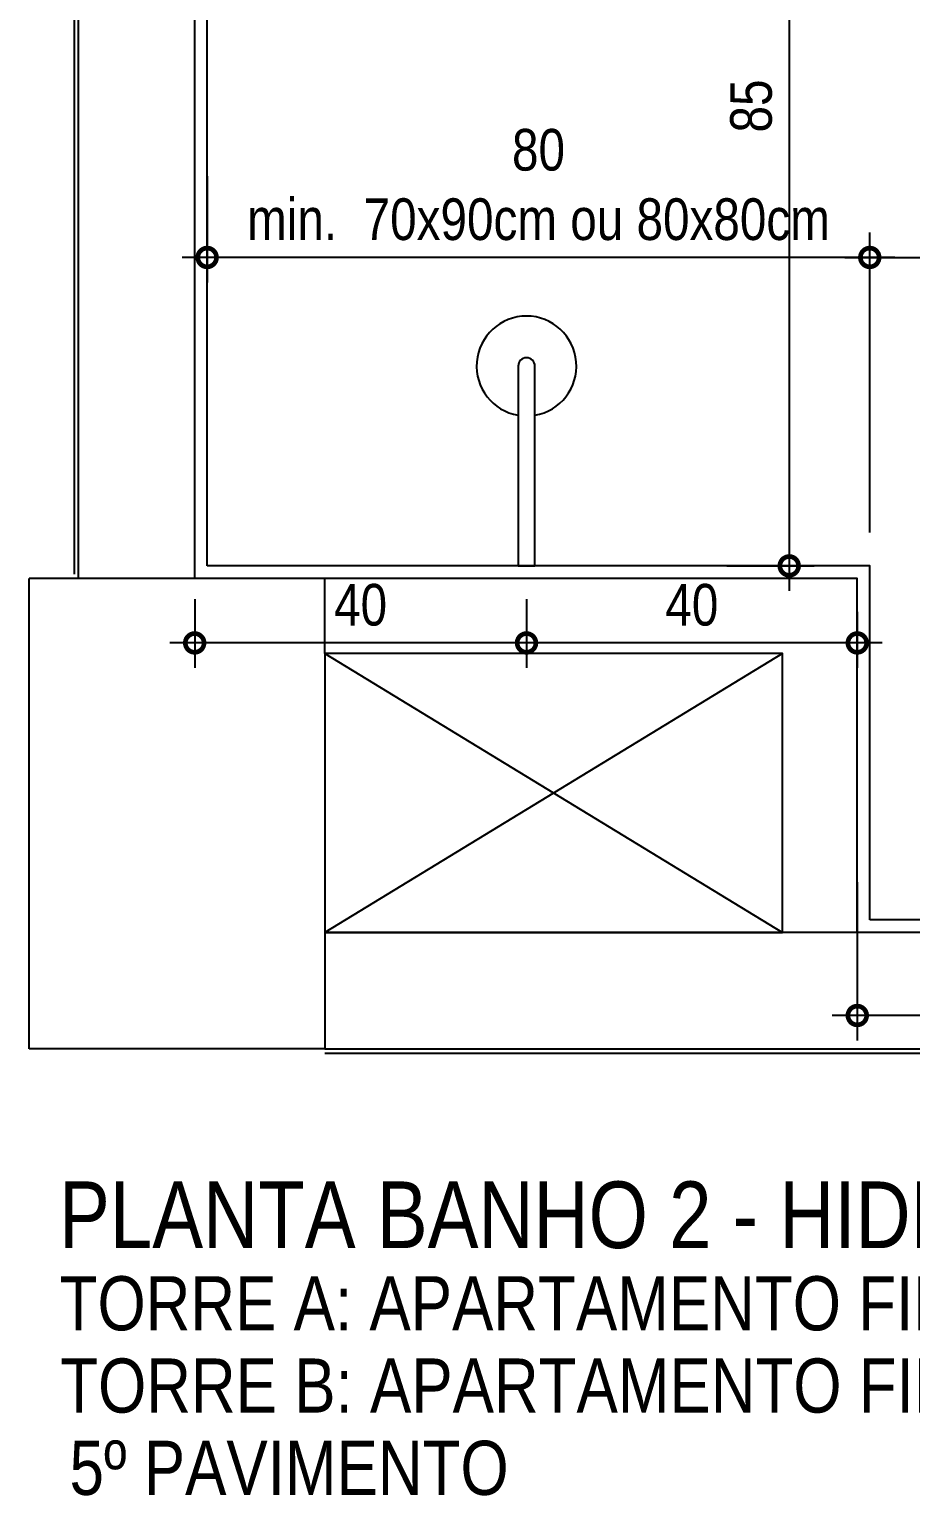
# Model space of a CAD drawing. Header units: metres. Extents: x 3 to 168, y -142 to 28.
# Drawn here: x 32.022 to 33.081, y -58.34 to -56.579 of the extents above; entities that cross this region are included whole.
import ezdxf

# ---------------------------------------------------------------- set-up
doc = ezdxf.new("R2010")
doc.units = ezdxf.units.M
for name, color, linetype in [('ARQ-ALV ACAB', 4, 'Continuous'), ('ARQ-ALV OSSO', 5, 'Continuous'), ('ARQ-DIM', 2, 'Continuous'), ('ARQ-HID', 2, 'Continuous'), ('ARQ-SIM', 1, 'Continuous'), ('ARQ-TXT', 2, 'Continuous')]:
    doc.layers.add(name, color=color, linetype=linetype)
doc.styles.add('Adesa', font='ARIALN.TTF')
doc.dimstyles.new('ADESA 1-0025', dxfattribs={"dimtxt": 0.05, "dimasz": 0.045, "dimexe": 0.03, "dimexo": 0.04, "dimgap": 0.02, "dimtad": 1, "dimtoh": 1, "dimdec": 0, "dimlfac": 100, "dimzin": 4, "dimtxsty": 'Adesa', "dimblk": 'DOTSMALL', "dimcen": 1, "dimdle": 0.03, "dimclrd": 1, "dimclre": 1, "dimclrt": 256, "dimazin": 1, "dimtm": 1e-09, "dimtfac": 1, "dimtdec": 0, "dimtix": 1, "dimtmove": 2, "dimatfit": 0, "dimldrblk": 'DOTSMALL', "dimfxl": 0.8, "dimtvp": 2, "dimtolj": 1, "dimtzin": 0, "dimarcsym": 0})

# ---------------------------------------------------------------- blocks, each defined once
blk = doc.blocks.new('CHUVEIRO')
at = {"ltscale": 0.025}
blk.add_lwpolyline([(-0.01, -0.24, 1), (0.01, -0.24), (0.01, 0), (-0.01, 0)], format="xyb", close=True, dxfattribs=at)
blk.add_arc((0, -0.24), 0.06, 99.5942, 80.4061, dxfattribs=at)
blk = doc.blocks.new('_DotSmall')
at = {"color": 0, "linetype": 'ByBlock', "const_width": 0.5}
blk.add_lwpolyline([(-0.0625, 0, 1), (0.0625, 0, 1)], format="xyb", close=True, dxfattribs=at)
blk = doc.blocks.new('*D147')
at = {"layer": 'ARQ-DIM', "color": 1, "lineweight": -2, "transparency": 16777216}
for p, q in [((33.0171, -57.6032), (33.0171, -57.7932)), ((33.3836, -57.6032), (33.3836, -57.7932)), ((33.4136, -57.7632), (32.9871, -57.7632))]:
    blk.add_line(p, q, dxfattribs=at)
at = {"layer": 'Defpoints', "color": 0, "transparency": 16777216}
for p in [(33.0171, -57.5632), (33.3836, -57.5632, 0), (33.0171, -57.7632)]:
    blk.add_point(p, dxfattribs=at)
at = {"layer": 'ARQ-DIM', "color": 1, "lineweight": -2, "transparency": 16777216, "xscale": 0.045, "yscale": 0.045, "zscale": 0.045, "rotation": 180}
blk.add_blockref('_DotSmall', (33.0171, -57.7632), dxfattribs=at)
at = {"layer": 'ARQ-DIM', "color": 1, "lineweight": -2, "transparency": 16777216, "xscale": 0.045, "yscale": 0.045, "zscale": 0.045}
blk.add_blockref('_DotSmall', (33.3836, -57.7632), dxfattribs=at)
at = {"layer": 'ARQ-DIM', "transparency": 16777216, "insert": (33.2004, -57.7177), "char_height": 0.05, "attachment_point": 5, "style": 'Adesa'}
blk.add_mtext('\\A1;37', dxfattribs=at)
blk = doc.blocks.new('*D148')
at = {"layer": 'ARQ-DIM', "color": 1, "lineweight": -2, "transparency": 16777216}
for p, q in [((32.6196, -57.2633), (32.6196, -57.3458)), ((33.0171, -57.2783), (33.0171, -57.3458)), ((33.0471, -57.3158), (32.5896, -57.3158))]:
    blk.add_line(p, q, dxfattribs=at)
at = {"layer": 'Defpoints', "color": 0, "transparency": 16777216}
for p in [(32.6196, -57.2233, 0), (33.0171, -57.2383), (32.6196, -57.3158)]:
    blk.add_point(p, dxfattribs=at)
at = {"layer": 'ARQ-DIM', "color": 1, "lineweight": -2, "transparency": 16777216, "xscale": 0.045, "yscale": 0.045, "zscale": 0.045, "rotation": 180}
blk.add_blockref('_DotSmall', (32.6196, -57.3158), dxfattribs=at)
at = {"layer": 'ARQ-DIM', "color": 1, "lineweight": -2, "transparency": 16777216, "xscale": 0.045, "yscale": 0.045, "zscale": 0.045}
blk.add_blockref('_DotSmall', (33.0171, -57.3158), dxfattribs=at)
at = {"layer": 'ARQ-DIM', "transparency": 16777216, "insert": (32.8183, -57.2703), "char_height": 0.05, "attachment_point": 5, "style": 'Adesa'}
blk.add_mtext('\\A1;40', dxfattribs=at)
blk = doc.blocks.new('*D149')
at = {"layer": 'ARQ-DIM', "color": 1, "lineweight": -2, "transparency": 16777216}
for p, q in [((32.2208, -57.2633), (32.2208, -57.3458)), ((32.6196, -57.2633), (32.6196, -57.3458)), ((32.6496, -57.3158), (32.1908, -57.3158))]:
    blk.add_line(p, q, dxfattribs=at)
at = {"layer": 'Defpoints', "color": 0, "transparency": 16777216}
for p in [(32.2208, -57.2233, 0), (32.6196, -57.2233, 0), (32.2208, -57.3158)]:
    blk.add_point(p, dxfattribs=at)
at = {"layer": 'ARQ-DIM', "color": 1, "lineweight": -2, "transparency": 16777216, "xscale": 0.045, "yscale": 0.045, "zscale": 0.045, "rotation": 180}
blk.add_blockref('_DotSmall', (32.2208, -57.3158), dxfattribs=at)
at = {"layer": 'ARQ-DIM', "color": 1, "lineweight": -2, "transparency": 16777216, "xscale": 0.045, "yscale": 0.045, "zscale": 0.045}
blk.add_blockref('_DotSmall', (32.6196, -57.3158), dxfattribs=at)
at = {"layer": 'ARQ-DIM', "transparency": 16777216, "insert": (32.4202, -57.2703), "char_height": 0.05, "attachment_point": 5, "style": 'Adesa'}
blk.add_mtext('\\A1;40', dxfattribs=at)
blk = doc.blocks.new('*D152')
at = {"layer": 'ARQ-DIM', "color": 1, "lineweight": -2, "transparency": 16777216}
for p, q in [((32.2358, -56.7553), (32.2358, -56.8829)), ((33.0321, -57.1833), (33.0321, -56.8229)), ((33.0621, -56.8529), (32.2058, -56.8529))]:
    blk.add_line(p, q, dxfattribs=at)
at = {"layer": 'Defpoints', "color": 0, "transparency": 16777216}
for p in [(32.2358, -56.7153, 0), (32.2358, -56.8529), (33.0321, -57.2233)]:
    blk.add_point(p, dxfattribs=at)
at = {"layer": 'ARQ-DIM', "color": 1, "lineweight": -2, "transparency": 16777216, "xscale": 0.045, "yscale": 0.045, "zscale": 0.045, "rotation": 180}
blk.add_blockref('_DotSmall', (32.2358, -56.8529), dxfattribs=at)
at = {"layer": 'ARQ-DIM', "color": 1, "lineweight": -2, "transparency": 16777216, "xscale": 0.045, "yscale": 0.045, "zscale": 0.045}
blk.add_blockref('_DotSmall', (33.0321, -56.8529), dxfattribs=at)
at = {"layer": 'ARQ-DIM', "transparency": 16777216, "insert": (32.634, -56.7656), "char_height": 0.05, "attachment_point": 5, "style": 'Adesa'}
blk.add_mtext('\\A1;80\\Pmin.  70x90cm ou 80x80cm', dxfattribs=at)
blk = doc.blocks.new('*D151')
at = {"layer": 'ARQ-DIM', "color": 1, "lineweight": -2, "transparency": 16777216}
for p, q in [((33.7336, -56.6484), (33.7336, -56.8829)), ((33.0321, -57.1833), (33.0321, -56.8229)), ((33.0021, -56.8529), (33.7636, -56.8529))]:
    blk.add_line(p, q, dxfattribs=at)
at = {"layer": 'Defpoints', "color": 0, "transparency": 16777216}
for p in [(33.7336, -56.6084), (33.7336, -56.8529), (33.0321, -57.2233)]:
    blk.add_point(p, dxfattribs=at)
at = {"layer": 'ARQ-DIM', "color": 1, "lineweight": -2, "transparency": 16777216, "xscale": 0.045, "yscale": 0.045, "zscale": 0.045, "rotation": 180}
blk.add_blockref('_DotSmall', (33.0321, -56.8529), dxfattribs=at)
at = {"layer": 'ARQ-DIM', "color": 1, "lineweight": -2, "transparency": 16777216, "xscale": 0.045, "yscale": 0.045, "zscale": 0.045}
blk.add_blockref('_DotSmall', (33.7336, -56.8529), dxfattribs=at)
at = {"layer": 'ARQ-DIM', "transparency": 16777216, "insert": (33.3829, -56.7656), "char_height": 0.05, "attachment_point": 5, "style": 'Adesa'}
blk.add_mtext('\\A1;70\\Pmín. 60cm', dxfattribs=at)
blk = doc.blocks.new('*D154')
at = {"layer": 'ARQ-DIM', "color": 1, "lineweight": -2, "transparency": 16777216}
for p, q in [((32.9353, -56.3383), (32.9353, -57.2533)), ((32.8605, -56.3683), (32.9653, -56.3683)), ((32.8605, -57.2233), (32.9653, -57.2233))]:
    blk.add_line(p, q, dxfattribs=at)
at = {"layer": 'Defpoints', "color": 0, "transparency": 16777216}
for p in [(32.8205, -56.3683), (32.8205, -57.2233), (32.9353, -57.2233)]:
    blk.add_point(p, dxfattribs=at)
at = {"layer": 'ARQ-DIM', "color": 1, "lineweight": -2, "transparency": 16777216, "xscale": 0.045, "yscale": 0.045, "zscale": 0.045}
for p, rotation in [((32.9353, -56.3683), 90), ((32.9353, -57.2233), 270)]:
    blk.add_blockref('_DotSmall', p, dxfattribs=dict(at, rotation=rotation))
at = {"layer": 'ARQ-DIM', "transparency": 16777216, "insert": (32.8897, -56.671), "char_height": 0.05, "attachment_point": 5, "rotation": 90, "style": 'Adesa'}
blk.add_mtext('\\A1;85', dxfattribs=at)
blk = doc.blocks.new('AREAS MOLHADAS')
at = {"layer": 'ARQ-ALV ACAB', "elevation": 0}
for points in [[(32.2358, -57.2233), (32.2358, -55.5683), (33.0236, -55.5683), (33.0236, -55.4084), (32.0758, -55.4084), (32.0758, -57.2333)], [(33.7336, -57.6484), (33.0321, -57.6484)]]:
    blk.add_lwpolyline(points, dxfattribs=at)
at = {"layer": 'ARQ-ALV ACAB'}
for points in [[(33.0321, -57.6484), (33.0321, -57.2233), (32.2358, -57.2233)], [(32.3771, -57.8084), (33.9416, -57.8084)]]:
    blk.add_lwpolyline(points, dxfattribs=at)
at = {"layer": 'ARQ-ALV OSSO', "elevation": 0}
for points in [[(32.2208, -57.2383), (32.2208, -55.5533), (33.0186, -55.5533), (33.0186, -55.4134), (32.0808, -55.4134), (32.0808, -57.2383)], [(32.0221, -57.8034), (32.0221, -57.2383)], [(32.2208, -57.2383), (32.0221, -57.2383)], [(32.0808, -57.239), (32.0808, -57.2389)], [(33.9416, -57.6634), (32.3771, -57.6634)]]:
    blk.add_lwpolyline(points, dxfattribs=at)
at = {"layer": 'ARQ-ALV OSSO'}
for points in [[(33.0171, -57.6634), (33.0171, -57.2383), (32.2208, -57.2383)], [(32.3771, -57.3283), (32.3771, -57.2383)], [(32.3771, -57.6634), (32.3771, -57.8034), (32.0221, -57.8034)], [(32.3771, -57.8034), (33.9416, -57.8034)]]:
    blk.add_lwpolyline(points, dxfattribs=at)
blk.add_lwpolyline([(32.3771, -57.3283), (32.3771, -57.6634), (32.9271, -57.6634), (32.9271, -57.3283)], close=True, dxfattribs=at)
at = {"layer": 'ARQ-SIM'}
for points in [[(32.3771, -57.3283), (32.9271, -57.6634)], [(32.9271, -57.3283), (32.3771, -57.6634)]]:
    blk.add_lwpolyline(points, dxfattribs=at)
at = {"layer": 'ARQ-HID', "rotation": 180}
blk.add_blockref('CHUVEIRO', (32.6196, -57.2233, 0), dxfattribs=at)
at = {"layer": 'ARQ-TXT', "ltscale": 0.5, "style": 'Adesa'}
blk.add_text('PLANTA BANHO 2 - HIDRÁULICA', height=0.08, dxfattribs=at).set_placement((32.0578, -58.0425))
at = {"layer": 'ARQ-TXT', "style": 'Adesa'}
for s, p in [('TORRE A: APARTAMENTO FINAL 05', (32.0585, -58.1413, 108.9697)), ('TORRE B: APARTAMENTO FINAL 01', (32.0592, -58.2401, 217.9394)), ('5º PAVIMENTO', (32.0704, -58.3389, 326.909))]:
    blk.add_text(s, height=0.065, dxfattribs=at).set_placement(p)
at = {"layer": 'ARQ-DIM'}
dim = blk.add_linear_dim(base=(32.93527, -57.22331), p1=(32.82055, -56.36834), p2=(32.82055, -57.22331), angle=90, dimstyle='ADESA 1-0025', dxfattribs=at)
dim.commit()
dim.dimension.update_dxf_attribs({"geometry": '*D154', "text_midpoint": (32.88974, -56.67095), "dimtype": 128})
for base, p2, text, picture, middle in [((32.2358, -56.8529), (32.2358, -56.7153, 0), '<>\\Pmin.  70x90cm ou 80x80cm', '*D152', (32.634, -56.7656)), ((33.7336, -56.8529), (33.7336, -56.6084), '<>\\Pmín. 60cm', '*D151', (33.3829, -56.7656))]:
    dim = blk.add_linear_dim(base=base, p1=(33.0321, -57.2233), p2=p2, angle=180, text=text, dimstyle='ADESA 1-0025', dxfattribs=at)
    dim.commit()
    dim.dimension.update_dxf_attribs({"geometry": picture, "text_midpoint": middle})
for base, p1, p2, picture, middle in [((32.2208, -57.3158), (32.6196, -57.2233, 0), (32.2208, -57.2233, 0), '*D149', (32.4202, -57.2703)), ((32.6196, -57.3158), (33.0171, -57.2383), (32.6196, -57.2233, 0), '*D148', (32.8183, -57.2703)), ((33.0171, -57.7632), (33.3836, -57.5632, 0), (33.0171, -57.5632), '*D147', (33.2004, -57.7177))]:
    dim = blk.add_linear_dim(base=base, p1=p1, p2=p2, dimstyle='ADESA 1-0025', dxfattribs=at)
    dim.commit()
    dim.dimension.update_dxf_attribs({"geometry": picture, "text_midpoint": middle})

msp = doc.modelspace()

# ---------------------------------------------------------------- block references
msp.add_blockref('AREAS MOLHADAS', (0, 0))

doc.saveas('drawing.dxf')
